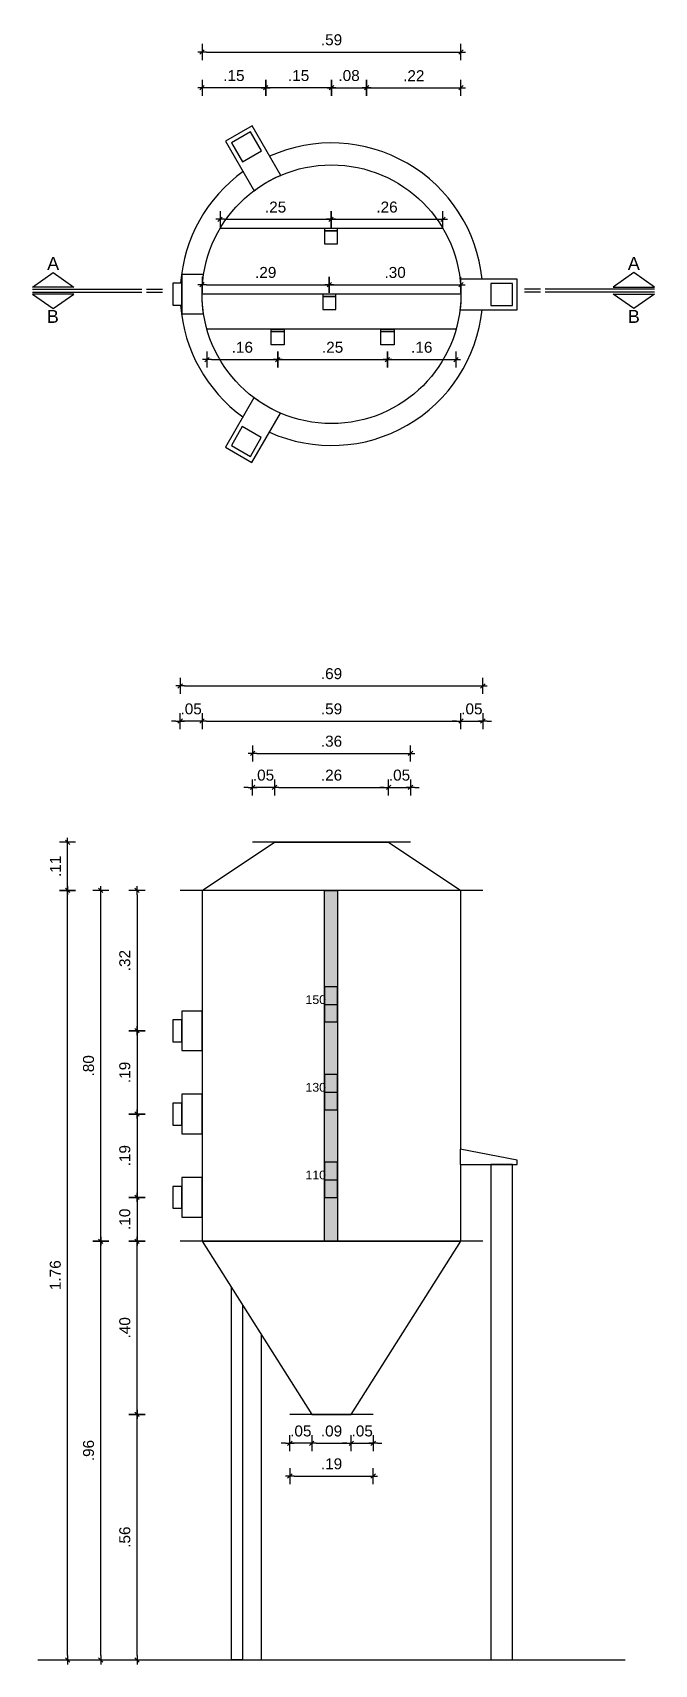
# Model space of a CAD drawing. Extents: x -0.01 to 1.41, y -0.01 to 3.71.
import ezdxf
from ezdxf.enums import TextEntityAlignment as Align

# ---------------------------------------------------------------- set-up
doc = ezdxf.new("R2010")
doc.units = 0
doc.linetypes.add('HIDDEN2', pattern=[0.1875, 0.125, -0.0625])
for name, color, linetype in [('BARRAS', 3, 'Continuous'), ('COTAS', 1, 'Continuous'), ('SENSOR', 4, 'Continuous'), ('SILO', 2, 'Continuous')]:
    doc.layers.add(name, color=color, linetype=linetype)
doc.styles.add('0', font='arial.ttf')
doc.styles.add('ARIAL', font='arial.ttf')
doc.styles.get("Standard").update_dxf_attribs({"font": 'arial.ttf'})
doc.dimstyles.new('DIM10', dxfattribs={"dimtxt": 0.025, "dimasz": 0.01, "dimexe": 0.03, "dimexo": 0.04, "dimgap": 0.015, "dimtad": 1, "dimzin": 4, "dimdsep": 46, "dimtxsty": 'ARIAL', "dimblk1": 'TIK2', "dimblk2": 'TIK2', "dimsah": 1, "dimcen": 0.02, "dimdle": 0.01, "dimse1": 1, "dimse2": 1, "dimclrd": 1, "dimclrt": 2, "dimadec": 0, "dimazin": 0, "dimtfac": 1, "dimtix": 1, "dimtmove": 1, "dimatfit": 3, "dimldrblk": 'TIK2', "dimfxl": 1, "dimtolj": 1, "dimtzin": 0, "dimlwd": -1, "dimarcsym": 0})

# ---------------------------------------------------------------- blocks, each defined once
blk = doc.blocks.new('*U70')
blk.add_lwpolyline([(-0.05, -0.035), (0.08, -0.035), (0.08, 0.035), (-0.05, 0.035, -0.058706)], format="xyb", close=True)
at = {"color": 251, "linetype": 'HIDDEN2', "ltscale": 0.1, "true_color": 0x636466}
blk.add_lwpolyline([(0.02, -0.025), (0.07, -0.025), (0.07, 0.025), (0.02, 0.025)], close=True, dxfattribs=at)
blk = doc.blocks.new('*U71')
at = {"layer": 'SILO', "color": 0, "linetype": 'ByBlock', "lineweight": -2, "transparency": 16777216}
for p, rotation in [((0.9339, 3.2202), 120), ((0.9335, 2.6263), 239.9999999999999)]:
    blk.add_blockref('*U70', p, dxfattribs=dict(at, rotation=rotation))
blk.add_blockref('*U70', (1.448, 2.9228), dxfattribs=at)
blk = doc.blocks.new('pl')
at = {"layer": 'BARRAS'}
for points in [[(0.085, 0.1125), (0.08, 0.1125), (0.08, 0.1425), (0.085, 0.1425)], [(-0.15, -0.016), (-0.145, -0.016), (-0.145, 0.014), (-0.15, 0.014)], [(0.0001, -0.02), (0.0051, -0.02), (0.0051, 0.01), (0.0001, 0.01)], [(0.085, -0.1376), (0.08, -0.1376), (0.08, -0.1076), (0.085, -0.1076)]]:
    blk.add_lwpolyline(points, close=True, dxfattribs=at)
at = {"layer": 'SENSOR'}
for points in [[(0.115, 0.1125), (0.085, 0.1125), (0.085, 0.1425), (0.115, 0.1425)], [(-0.145, -0.016), (-0.115, -0.016), (-0.115, 0.014), (-0.145, 0.014)], [(0.0051, -0.02), (0.0351, -0.02), (0.0351, 0.01), (0.0051, 0.01)], [(0.115, -0.1376), (0.085, -0.1376), (0.085, -0.1076), (0.115, -0.1076)]]:
    blk.add_lwpolyline(points, close=True, dxfattribs=at)
at = {"layer": 'SILO'}
for p, q in [((0, 0.295), (0.0001, -0.295)), ((0.08, 0.2839), (0.08, -0.2839)), ((-0.15, 0.254), (-0.15, -0.254))]:
    blk.add_line(p, q, dxfattribs=at)
blk.add_lwpolyline([(-0.0448, -0.3416), (0.045, -0.3416), (0.045, -0.2916, -0.076093), (-0.0448, -0.2916)], format="xyb", close=True, dxfattribs=at)
blk.add_lwpolyline([(-0.025, -0.3616), (0.025, -0.3616), (0.025, -0.3416), (-0.025, -0.3416)], close=True, dxfattribs=at)
blk.add_circle((0, 0), 0.295, dxfattribs=at)
at = {"layer": 'SILO', "color": 252, "true_color": 0x939598}
for start, end in [(95.7717, 204.1416), (335.7872, 84.1265), (215.7869, 265.8445), (274.1555, 324.1419)]:
    blk.add_arc((0, 0), 0.345, start, end, dxfattribs=at)
at = {"layer": 'SILO', "rotation": 330}
blk.add_blockref('*U71', (-2.4186, -1.9789), dxfattribs=at)
blk = doc.blocks.new('regua')
at = {"layer": 'BARRAS', "true_color": 0xc7c8ca}
h = blk.add_hatch(color=9, dxfattribs=at)
h.dxf.hatch_style = 1
h.paths.add_polyline_path([(0, 0.8), (0.03, 0.8), (0.03, 0), (0, 0)])
at = {"layer": 'SENSOR'}
h = blk.add_hatch(color=256, dxfattribs=at)
h.dxf.hatch_style = 1
h.paths.add_polyline_path([(0, 0.5), (0.03, 0.5), (0.03, 0.58), (0, 0.58)])
h = blk.add_hatch(color=256, dxfattribs=at)
h.dxf.hatch_style = 1
h.paths.add_polyline_path([(0, 0.3), (0.03, 0.3), (0.03, 0.38), (0, 0.38)])
h = blk.add_hatch(color=256, dxfattribs=at)
h.dxf.hatch_style = 1
h.paths.add_polyline_path([(0, 0.1), (0.03, 0.1), (0.03, 0.18), (0, 0.18)])
at = {"layer": 'BARRAS'}
for p, q in [((0, 0.54), (0.03, 0.54)), ((0, 0.34), (0.03, 0.34)), ((0, 0.14), (0.03, 0.14))]:
    blk.add_line(p, q, dxfattribs=at)
blk.add_lwpolyline([(0, 0.8), (0.03, 0.8), (0.03, 0), (0, 0)], close=True, dxfattribs=at)
at = {"layer": 'SENSOR'}
for points in [[(0, 0.5), (0.03, 0.5), (0.03, 0.58), (0, 0.58)], [(0, 0.3), (0.03, 0.3), (0.03, 0.38), (0, 0.38)], [(0, 0.1), (0.03, 0.1), (0.03, 0.18), (0, 0.18)]]:
    blk.add_lwpolyline(points, close=True, dxfattribs=at)
at = {"layer": 'BARRAS', "char_height": 0.02, "attachment_point": 1}
for s, insert in [('150', (-0.0432, 0.561)), ('130', (-0.0432, 0.361)), ('110', (-0.0432, 0.161))]:
    blk.add_mtext_dynamic_manual_height_columns(s, width=0.035603, gutter_width=1, heights=[0], dxfattribs=dict(at, insert=insert))
blk = doc.blocks.new('TIK2')
for p, q in [((-1.01, 0), (1.01, 0)), ((0, -1.83), (0, 1.83))]:
    blk.add_line(p, q)
at = {"color": 2}
blk.add_line((-0.5, -0.5), (0.5, 0.5), dxfattribs=at)
blk = doc.blocks.new('*D47')
at = {"layer": 'COTAS', "color": 1, "transparency": 16777216}
blk.add_line((0.6344, 0.4942), (0.7044, 0.4942), dxfattribs=at)
at = {"layer": 'DEFPOINTS', "color": 0, "transparency": 16777216}
for p in [(0.6244, 0.56), (0.7144, 0.56), (0.7144, 0.4942)]:
    blk.add_point(p, dxfattribs=at)
at = {"layer": 'COTAS', "color": 1, "transparency": 16777216, "xscale": 0.01, "yscale": 0.01, "zscale": 0.01, "rotation": 180}
blk.add_blockref('TIK2', (0.6244, 0.4942), dxfattribs=at)
at = {"layer": 'COTAS', "color": 1, "transparency": 16777216, "xscale": 0.01, "yscale": 0.01, "zscale": 0.01}
blk.add_blockref('TIK2', (0.7144, 0.4942), dxfattribs=at)
at = {"layer": 'COTAS', "color": 2, "transparency": 16777216, "insert": (0.6694, 0.522), "char_height": 0.025, "attachment_point": 5, "style": 'ARIAL'}
blk.add_mtext('\\A1;.09', dxfattribs=at)
blk = doc.blocks.new('*D48')
at = {"layer": 'COTAS', "color": 1, "transparency": 16777216}
blk.add_line((0.5844, 0.4193), (0.7544, 0.4193), dxfattribs=at)
at = {"layer": 'DEFPOINTS', "color": 0, "transparency": 16777216}
for p in [(0.5744, 0.56), (0.7644, 0.56), (0.7644, 0.4193)]:
    blk.add_point(p, dxfattribs=at)
at = {"layer": 'COTAS', "color": 1, "transparency": 16777216, "xscale": 0.01, "yscale": 0.01, "zscale": 0.01, "rotation": 180}
blk.add_blockref('TIK2', (0.5744, 0.4193), dxfattribs=at)
at = {"layer": 'COTAS', "color": 1, "transparency": 16777216, "xscale": 0.01, "yscale": 0.01, "zscale": 0.01}
blk.add_blockref('TIK2', (0.7644, 0.4193), dxfattribs=at)
at = {"layer": 'COTAS', "color": 2, "transparency": 16777216, "insert": (0.6694, 0.4471), "char_height": 0.025, "attachment_point": 5, "style": 'ARIAL'}
blk.add_mtext('\\A1;.19', dxfattribs=at)
blk = doc.blocks.new('*D45')
at = {"layer": 'COTAS', "color": 1, "transparency": 16777216}
for p, q in [((0.7044, 0.4942), (0.6944, 0.4942)), ((0.7144, 0.4942), (0.7644, 0.4942)), ((0.7744, 0.4942), (0.7844, 0.4942))]:
    blk.add_line(p, q, dxfattribs=at)
at = {"layer": 'DEFPOINTS', "color": 0, "transparency": 16777216}
for p in [(0.7144, 0.56), (0.7644, 0.56), (0.7644, 0.4942)]:
    blk.add_point(p, dxfattribs=at)
at = {"layer": 'COTAS', "color": 1, "transparency": 16777216, "xscale": 0.01, "yscale": 0.01, "zscale": 0.01}
blk.add_blockref('TIK2', (0.7144, 0.4942), dxfattribs=at)
at = {"layer": 'COTAS', "color": 1, "transparency": 16777216, "xscale": 0.01, "yscale": 0.01, "zscale": 0.01, "rotation": 180}
blk.add_blockref('TIK2', (0.7644, 0.4942), dxfattribs=at)
at = {"layer": 'COTAS', "color": 2, "transparency": 16777216, "insert": (0.7394, 0.522), "char_height": 0.025, "attachment_point": 5, "style": 'ARIAL'}
blk.add_mtext('\\A1;.05', dxfattribs=at)
blk = doc.blocks.new('*D46')
at = {"layer": 'COTAS', "color": 1, "transparency": 16777216}
for p, q in [((0.5644, 0.4942), (0.5544, 0.4942)), ((0.6244, 0.4942), (0.5744, 0.4942)), ((0.6344, 0.4942), (0.6444, 0.4942))]:
    blk.add_line(p, q, dxfattribs=at)
at = {"layer": 'DEFPOINTS', "color": 0, "transparency": 16777216}
for p in [(0.5744, 0.56), (0.6244, 0.56), (0.5744, 0.4942)]:
    blk.add_point(p, dxfattribs=at)
at = {"layer": 'COTAS', "color": 1, "transparency": 16777216, "xscale": 0.01, "yscale": 0.01, "zscale": 0.01}
blk.add_blockref('TIK2', (0.5744, 0.4942), dxfattribs=at)
at = {"layer": 'COTAS', "color": 1, "transparency": 16777216, "xscale": 0.01, "yscale": 0.01, "zscale": 0.01, "rotation": 180}
blk.add_blockref('TIK2', (0.6244, 0.4942), dxfattribs=at)
at = {"layer": 'COTAS', "color": 2, "transparency": 16777216, "insert": (0.5994, 0.522), "char_height": 0.025, "attachment_point": 5, "style": 'ARIAL'}
blk.add_mtext('\\A1;.05', dxfattribs=at)
blk = doc.blocks.new('*D61')
at = {"layer": 'COTAS', "color": 1, "transparency": 16777216}
blk.add_line((0.226, 0.01), (0.226, 0.55), dxfattribs=at)
at = {"layer": 'DEFPOINTS', "color": 0, "transparency": 16777216}
for p in [(0.226, 0.56), (0.5744, 0.56), (0.5744, 0)]:
    blk.add_point(p, dxfattribs=at)
at = {"layer": 'COTAS', "color": 1, "transparency": 16777216, "xscale": 0.01, "yscale": 0.01, "zscale": 0.01}
for p, rotation in [((0.226, 0.56), 90), ((0.226, 0), 270)]:
    blk.add_blockref('TIK2', p, dxfattribs=dict(at, rotation=rotation))
at = {"layer": 'COTAS', "color": 2, "transparency": 16777216, "insert": (0.1982, 0.28), "char_height": 0.025, "attachment_point": 5, "rotation": 90, "style": 'ARIAL'}
blk.add_mtext('\\A1;.56', dxfattribs=at)
blk = doc.blocks.new('*D62')
at = {"layer": 'COTAS', "color": 1, "transparency": 16777216}
blk.add_line((0.226, 0.57), (0.226, 0.945), dxfattribs=at)
at = {"layer": 'DEFPOINTS', "color": 0, "transparency": 16777216}
for p in [(0.226, 0.955), (0.3677, 0.955), (0.5744, 0.56)]:
    blk.add_point(p, dxfattribs=at)
at = {"layer": 'COTAS', "color": 1, "transparency": 16777216, "xscale": 0.01, "yscale": 0.01, "zscale": 0.01}
for p, rotation in [((0.226, 0.955), 90), ((0.226, 0.56), 270)]:
    blk.add_blockref('TIK2', p, dxfattribs=dict(at, rotation=rotation))
at = {"layer": 'COTAS', "color": 2, "transparency": 16777216, "insert": (0.1982, 0.7575), "char_height": 0.025, "attachment_point": 5, "rotation": 90, "style": 'ARIAL'}
blk.add_mtext('\\A1;.40', dxfattribs=at)
blk = doc.blocks.new('*D63')
at = {"layer": 'COTAS', "color": 1, "transparency": 16777216}
blk.add_line((0.1433, 0.01), (0.1433, 0.945), dxfattribs=at)
at = {"layer": 'DEFPOINTS', "color": 0, "transparency": 16777216}
for p in [(0.1433, 0.955), (0.3244, 0.955), (0.6075, 0)]:
    blk.add_point(p, dxfattribs=at)
at = {"layer": 'COTAS', "color": 1, "transparency": 16777216, "xscale": 0.01, "yscale": 0.01, "zscale": 0.01}
for p, rotation in [((0.1433, 0.955), 90), ((0.1433, 0), 270)]:
    blk.add_blockref('TIK2', p, dxfattribs=dict(at, rotation=rotation))
at = {"layer": 'COTAS', "color": 2, "transparency": 16777216, "insert": (0.1155, 0.4775), "char_height": 0.025, "attachment_point": 5, "rotation": 90, "style": 'ARIAL'}
blk.add_mtext('\\A1;.96', dxfattribs=at)
blk = doc.blocks.new('*D64')
at = {"layer": 'COTAS', "color": 1, "transparency": 16777216}
blk.add_line((0.1433, 0.965), (0.1433, 1.745), dxfattribs=at)
at = {"layer": 'DEFPOINTS', "color": 0, "transparency": 16777216}
for p in [(0.1433, 1.755), (0.3244, 1.755), (0.3244, 0.955)]:
    blk.add_point(p, dxfattribs=at)
at = {"layer": 'COTAS', "color": 1, "transparency": 16777216, "xscale": 0.01, "yscale": 0.01, "zscale": 0.01}
for p, rotation in [((0.1433, 1.755), 90), ((0.1433, 0.955), 270)]:
    blk.add_blockref('TIK2', p, dxfattribs=dict(at, rotation=rotation))
at = {"layer": 'COTAS', "color": 2, "transparency": 16777216, "insert": (0.1155, 1.355), "char_height": 0.025, "attachment_point": 5, "rotation": 90, "style": 'ARIAL'}
blk.add_mtext('\\A1;.80', dxfattribs=at)
blk = doc.blocks.new('*D65')
at = {"layer": 'COTAS', "color": 1, "transparency": 16777216}
blk.add_line((0.0676, 1.765), (0.0676, 1.855), dxfattribs=at)
at = {"layer": 'DEFPOINTS', "color": 0, "transparency": 16777216}
for p in [(0.0676, 1.865), (0.4894, 1.865), (0.3244, 1.755)]:
    blk.add_point(p, dxfattribs=at)
at = {"layer": 'COTAS', "color": 1, "transparency": 16777216, "xscale": 0.01, "yscale": 0.01, "zscale": 0.01}
for p, rotation in [((0.0676, 1.865), 90), ((0.0676, 1.755), 270)]:
    blk.add_blockref('TIK2', p, dxfattribs=dict(at, rotation=rotation))
at = {"layer": 'COTAS', "color": 2, "transparency": 16777216, "insert": (0.04, 1.81), "char_height": 0.025, "attachment_point": 5, "rotation": 90, "style": 'ARIAL'}
blk.add_mtext('\\A1;.11', dxfattribs=at)
blk = doc.blocks.new('*D66')
at = {"layer": 'COTAS', "color": 1, "transparency": 16777216}
blk.add_line((0.226, 1.745), (0.226, 1.445), dxfattribs=at)
at = {"layer": 'DEFPOINTS', "color": 0, "transparency": 16777216}
for p in [(0.3244, 1.755), (0.226, 1.435), (0.3078, 1.435)]:
    blk.add_point(p, dxfattribs=at)
at = {"layer": 'COTAS', "color": 1, "transparency": 16777216, "xscale": 0.01, "yscale": 0.01, "zscale": 0.01}
for p, rotation in [((0.226, 1.755), 90), ((0.226, 1.435), 270)]:
    blk.add_blockref('TIK2', p, dxfattribs=dict(at, rotation=rotation))
at = {"layer": 'COTAS', "color": 2, "transparency": 16777216, "insert": (0.1982, 1.595), "char_height": 0.025, "attachment_point": 5, "rotation": 90, "style": 'ARIAL'}
blk.add_mtext('\\A1;.32', dxfattribs=at)
blk = doc.blocks.new('*D67')
at = {"layer": 'COTAS', "color": 1, "transparency": 16777216}
blk.add_line((0.226, 1.425), (0.226, 1.255), dxfattribs=at)
at = {"layer": 'DEFPOINTS', "color": 0, "transparency": 16777216}
for p in [(0.3078, 1.435), (0.226, 1.245), (0.3078, 1.245)]:
    blk.add_point(p, dxfattribs=at)
at = {"layer": 'COTAS', "color": 1, "transparency": 16777216, "xscale": 0.01, "yscale": 0.01, "zscale": 0.01}
for p, rotation in [((0.226, 1.435), 90), ((0.226, 1.245), 270)]:
    blk.add_blockref('TIK2', p, dxfattribs=dict(at, rotation=rotation))
at = {"layer": 'COTAS', "color": 2, "transparency": 16777216, "insert": (0.1982, 1.34), "char_height": 0.025, "attachment_point": 5, "rotation": 90, "style": 'ARIAL'}
blk.add_mtext('\\A1;.19', dxfattribs=at)
blk = doc.blocks.new('*D68')
at = {"layer": 'COTAS', "color": 1, "transparency": 16777216}
blk.add_line((0.226, 1.235), (0.226, 1.065), dxfattribs=at)
at = {"layer": 'DEFPOINTS', "color": 0, "transparency": 16777216}
for p in [(0.3078, 1.245), (0.226, 1.055), (0.3078, 1.055)]:
    blk.add_point(p, dxfattribs=at)
at = {"layer": 'COTAS', "color": 1, "transparency": 16777216, "xscale": 0.01, "yscale": 0.01, "zscale": 0.01}
for p, rotation in [((0.226, 1.245), 90), ((0.226, 1.055), 270)]:
    blk.add_blockref('TIK2', p, dxfattribs=dict(at, rotation=rotation))
at = {"layer": 'COTAS', "color": 2, "transparency": 16777216, "insert": (0.1982, 1.15), "char_height": 0.025, "attachment_point": 5, "rotation": 90, "style": 'ARIAL'}
blk.add_mtext('\\A1;.19', dxfattribs=at)
blk = doc.blocks.new('*D69')
at = {"layer": 'COTAS', "color": 1, "transparency": 16777216}
blk.add_line((0.226, 1.045), (0.226, 0.965), dxfattribs=at)
at = {"layer": 'DEFPOINTS', "color": 0, "transparency": 16777216}
for p in [(0.3078, 1.055), (0.226, 0.955), (0.3244, 0.955)]:
    blk.add_point(p, dxfattribs=at)
at = {"layer": 'COTAS', "color": 1, "transparency": 16777216, "xscale": 0.01, "yscale": 0.01, "zscale": 0.01}
for p, rotation in [((0.226, 1.055), 90), ((0.226, 0.955), 270)]:
    blk.add_blockref('TIK2', p, dxfattribs=dict(at, rotation=rotation))
at = {"layer": 'COTAS', "color": 2, "transparency": 16777216, "insert": (0.1982, 1.005), "char_height": 0.025, "attachment_point": 5, "rotation": 90, "style": 'ARIAL'}
blk.add_mtext('\\A1;.10', dxfattribs=at)
blk = doc.blocks.new('*D60')
at = {"layer": 'COTAS', "color": 1, "transparency": 16777216}
blk.add_line((0.0676, 0.01), (0.0676, 1.745), dxfattribs=at)
at = {"layer": 'DEFPOINTS', "color": 0, "transparency": 16777216}
for p in [(0.0676, 1.755), (0.3244, 1.755), (0.3026, 0)]:
    blk.add_point(p, dxfattribs=at)
at = {"layer": 'COTAS', "color": 1, "transparency": 16777216, "xscale": 0.01, "yscale": 0.01, "zscale": 0.01}
for p, rotation in [((0.0676, 1.755), 90), ((0.0676, 0), 270)]:
    blk.add_blockref('TIK2', p, dxfattribs=dict(at, rotation=rotation))
at = {"layer": 'COTAS', "color": 2, "transparency": 16777216, "insert": (0.0398, 0.8775), "char_height": 0.025, "attachment_point": 5, "rotation": 90, "style": 'ARIAL'}
blk.add_mtext('\\A1;1.76', dxfattribs=at)
blk = doc.blocks.new('90')
for p, q in [((0, 0.02632), (0, 0.00396)), ((0, 0.00303), (0, -0.00026))]:
    blk.add_line(p, q)
blk.add_lwpolyline([(0.00338, 0.02212), (0.00041, 0.01792), (0.00041, 0.02632)], close=True)
at = {"color": 10, "style": '0'}
blk.add_attdef('A', text='', height=0.00264, rotation=360, dxfattribs=at).set_placement((0.0055, 0.02112), align=Align.CENTER)
blk = doc.blocks.new('*D95')
at = {"layer": 'COTAS', "color": 1, "transparency": 16777216}
blk.add_line((0.5494, 1.9901), (0.7894, 1.9901), dxfattribs=at)
at = {"layer": 'DEFPOINTS', "color": 0, "transparency": 16777216}
for p in [(0.7994, 1.9901), (0.5394, 1.865), (0.7994, 1.865)]:
    blk.add_point(p, dxfattribs=at)
at = {"layer": 'COTAS', "color": 1, "transparency": 16777216, "xscale": 0.01, "yscale": 0.01, "zscale": 0.01, "rotation": 180}
blk.add_blockref('TIK2', (0.5394, 1.9901), dxfattribs=at)
at = {"layer": 'COTAS', "color": 1, "transparency": 16777216, "xscale": 0.01, "yscale": 0.01, "zscale": 0.01}
blk.add_blockref('TIK2', (0.7994, 1.9901), dxfattribs=at)
at = {"layer": 'COTAS', "color": 2, "transparency": 16777216, "insert": (0.6694, 2.0179), "char_height": 0.025, "attachment_point": 5, "style": 'ARIAL'}
blk.add_mtext('\\A1;.26', dxfattribs=at)
blk = doc.blocks.new('*D96')
at = {"layer": 'COTAS', "color": 1, "transparency": 16777216}
blk.add_line((0.4994, 2.0675), (0.8394, 2.0675), dxfattribs=at)
at = {"layer": 'DEFPOINTS', "color": 0, "transparency": 16777216}
for p in [(0.8494, 2.0675), (0.4894, 1.865), (0.8494, 1.865)]:
    blk.add_point(p, dxfattribs=at)
at = {"layer": 'COTAS', "color": 1, "transparency": 16777216, "xscale": 0.01, "yscale": 0.01, "zscale": 0.01, "rotation": 180}
blk.add_blockref('TIK2', (0.4894, 2.0675), dxfattribs=at)
at = {"layer": 'COTAS', "color": 1, "transparency": 16777216, "xscale": 0.01, "yscale": 0.01, "zscale": 0.01}
blk.add_blockref('TIK2', (0.8494, 2.0675), dxfattribs=at)
at = {"layer": 'COTAS', "color": 2, "transparency": 16777216, "insert": (0.6694, 2.0953), "char_height": 0.025, "attachment_point": 5, "style": 'ARIAL'}
blk.add_mtext('\\A1;.36', dxfattribs=at)
blk = doc.blocks.new('*D92')
at = {"layer": 'COTAS', "color": 1, "transparency": 16777216}
for p, q in [((0.7894, 1.9901), (0.7794, 1.9901)), ((0.7994, 1.9901), (0.8494, 1.9901)), ((0.8594, 1.9901), (0.8694, 1.9901))]:
    blk.add_line(p, q, dxfattribs=at)
at = {"layer": 'DEFPOINTS', "color": 0, "transparency": 16777216}
for p in [(0.8494, 1.9901), (0.7994, 1.865), (0.8494, 1.865)]:
    blk.add_point(p, dxfattribs=at)
at = {"layer": 'COTAS', "color": 1, "transparency": 16777216, "xscale": 0.01, "yscale": 0.01, "zscale": 0.01}
blk.add_blockref('TIK2', (0.7994, 1.9901), dxfattribs=at)
at = {"layer": 'COTAS', "color": 1, "transparency": 16777216, "xscale": 0.01, "yscale": 0.01, "zscale": 0.01, "rotation": 180}
blk.add_blockref('TIK2', (0.8494, 1.9901), dxfattribs=at)
at = {"layer": 'COTAS', "color": 2, "transparency": 16777216, "insert": (0.8244, 2.0179), "char_height": 0.025, "attachment_point": 5, "style": 'ARIAL'}
blk.add_mtext('\\A1;.05', dxfattribs=at)
blk = doc.blocks.new('*D93')
at = {"layer": 'COTAS', "color": 1, "transparency": 16777216}
for p, q in [((0.4794, 1.9901), (0.4694, 1.9901)), ((0.5394, 1.9901), (0.4894, 1.9901)), ((0.5494, 1.9901), (0.5594, 1.9901))]:
    blk.add_line(p, q, dxfattribs=at)
at = {"layer": 'DEFPOINTS', "color": 0, "transparency": 16777216}
for p in [(0.4894, 1.9901), (0.4894, 1.865), (0.5394, 1.865)]:
    blk.add_point(p, dxfattribs=at)
at = {"layer": 'COTAS', "color": 1, "transparency": 16777216, "xscale": 0.01, "yscale": 0.01, "zscale": 0.01}
blk.add_blockref('TIK2', (0.4894, 1.9901), dxfattribs=at)
at = {"layer": 'COTAS', "color": 1, "transparency": 16777216, "xscale": 0.01, "yscale": 0.01, "zscale": 0.01, "rotation": 180}
blk.add_blockref('TIK2', (0.5394, 1.9901), dxfattribs=at)
at = {"layer": 'COTAS', "color": 2, "transparency": 16777216, "insert": (0.5144, 2.0179), "char_height": 0.025, "attachment_point": 5, "style": 'ARIAL'}
blk.add_mtext('\\A1;.05', dxfattribs=at)
blk = doc.blocks.new('*D97')
at = {"layer": 'COTAS', "color": 1, "transparency": 16777216}
blk.add_line((0.3844, 2.1413), (0.9544, 2.1413), dxfattribs=at)
at = {"layer": 'DEFPOINTS', "color": 0, "transparency": 16777216}
for p in [(0.9644, 2.1413), (0.3744, 1.755), (0.9644, 1.755)]:
    blk.add_point(p, dxfattribs=at)
at = {"layer": 'COTAS', "color": 1, "transparency": 16777216, "xscale": 0.01, "yscale": 0.01, "zscale": 0.01, "rotation": 180}
blk.add_blockref('TIK2', (0.3744, 2.1413), dxfattribs=at)
at = {"layer": 'COTAS', "color": 1, "transparency": 16777216, "xscale": 0.01, "yscale": 0.01, "zscale": 0.01}
blk.add_blockref('TIK2', (0.9644, 2.1413), dxfattribs=at)
at = {"layer": 'COTAS', "color": 2, "transparency": 16777216, "insert": (0.6694, 2.169), "char_height": 0.025, "attachment_point": 5, "style": 'ARIAL'}
blk.add_mtext('\\A1;.59', dxfattribs=at)
blk = doc.blocks.new('*D90')
at = {"layer": 'COTAS', "color": 1, "transparency": 16777216}
for p, q in [((0.3144, 2.1413), (0.3044, 2.1413)), ((0.3744, 2.1413), (0.3244, 2.1413)), ((0.3844, 2.1413), (0.3944, 2.1413))]:
    blk.add_line(p, q, dxfattribs=at)
at = {"layer": 'DEFPOINTS', "color": 0, "transparency": 16777216}
for p in [(0.3244, 2.1413), (0.3244, 1.755), (0.3744, 1.755)]:
    blk.add_point(p, dxfattribs=at)
at = {"layer": 'COTAS', "color": 1, "transparency": 16777216, "xscale": 0.01, "yscale": 0.01, "zscale": 0.01}
blk.add_blockref('TIK2', (0.3244, 2.1413), dxfattribs=at)
at = {"layer": 'COTAS', "color": 1, "transparency": 16777216, "xscale": 0.01, "yscale": 0.01, "zscale": 0.01, "rotation": 180}
blk.add_blockref('TIK2', (0.3744, 2.1413), dxfattribs=at)
at = {"layer": 'COTAS', "color": 2, "transparency": 16777216, "insert": (0.3494, 2.169), "char_height": 0.025, "attachment_point": 5, "style": 'ARIAL'}
blk.add_mtext('\\A1;.05', dxfattribs=at)
blk = doc.blocks.new('*D94')
at = {"layer": 'COTAS', "color": 1, "transparency": 16777216}
for p, q in [((0.9544, 2.1413), (0.9444, 2.1413)), ((0.9644, 2.1413), (1.0144, 2.1413)), ((1.0244, 2.1413), (1.0344, 2.1413))]:
    blk.add_line(p, q, dxfattribs=at)
at = {"layer": 'DEFPOINTS', "color": 0, "transparency": 16777216}
for p in [(1.0144, 2.1413), (0.9644, 1.755), (1.0144, 1.755)]:
    blk.add_point(p, dxfattribs=at)
at = {"layer": 'COTAS', "color": 1, "transparency": 16777216, "xscale": 0.01, "yscale": 0.01, "zscale": 0.01}
blk.add_blockref('TIK2', (0.9644, 2.1413), dxfattribs=at)
at = {"layer": 'COTAS', "color": 1, "transparency": 16777216, "xscale": 0.01, "yscale": 0.01, "zscale": 0.01, "rotation": 180}
blk.add_blockref('TIK2', (1.0144, 2.1413), dxfattribs=at)
at = {"layer": 'COTAS', "color": 2, "transparency": 16777216, "insert": (0.9894, 2.169), "char_height": 0.025, "attachment_point": 5, "style": 'ARIAL'}
blk.add_mtext('\\A1;.05', dxfattribs=at)
blk = doc.blocks.new('*D91')
at = {"layer": 'COTAS', "color": 1, "transparency": 16777216}
blk.add_line((0.3344, 2.2215), (1.0044, 2.2215), dxfattribs=at)
at = {"layer": 'DEFPOINTS', "color": 0, "transparency": 16777216}
for p in [(1.0144, 2.2215), (0.3244, 1.755), (1.0144, 1.755)]:
    blk.add_point(p, dxfattribs=at)
at = {"layer": 'COTAS', "color": 1, "transparency": 16777216, "xscale": 0.01, "yscale": 0.01, "zscale": 0.01, "rotation": 180}
blk.add_blockref('TIK2', (0.3244, 2.2215), dxfattribs=at)
at = {"layer": 'COTAS', "color": 1, "transparency": 16777216, "xscale": 0.01, "yscale": 0.01, "zscale": 0.01}
blk.add_blockref('TIK2', (1.0144, 2.2215), dxfattribs=at)
at = {"layer": 'COTAS', "color": 2, "transparency": 16777216, "insert": (0.6694, 2.2493), "char_height": 0.025, "attachment_point": 5, "style": 'ARIAL'}
blk.add_mtext('\\A1;.69', dxfattribs=at)
blk = doc.blocks.new('*D85')
at = {"layer": 'COTAS', "color": 1, "transparency": 16777216}
blk.add_line((0.3844, 3.6673), (0.9544, 3.6673), dxfattribs=at)
at = {"layer": 'DEFPOINTS', "color": 0, "transparency": 16777216}
for p in [(0.9644, 3.6673), (0.3744, 3.1148), (0.9644, 3.1148)]:
    blk.add_point(p, dxfattribs=at)
at = {"layer": 'COTAS', "color": 1, "transparency": 16777216, "xscale": 0.01, "yscale": 0.01, "zscale": 0.01, "rotation": 180}
blk.add_blockref('TIK2', (0.3744, 3.6673), dxfattribs=at)
at = {"layer": 'COTAS', "color": 1, "transparency": 16777216, "xscale": 0.01, "yscale": 0.01, "zscale": 0.01}
blk.add_blockref('TIK2', (0.9644, 3.6673), dxfattribs=at)
at = {"layer": 'COTAS', "color": 2, "transparency": 16777216, "insert": (0.6694, 3.6951), "char_height": 0.025, "attachment_point": 5, "style": 'ARIAL'}
blk.add_mtext('\\A1;.59', dxfattribs=at)
blk = doc.blocks.new('*D86')
at = {"layer": 'COTAS', "color": 1, "transparency": 16777216}
blk.add_line((0.6794, 3.5858), (0.7394, 3.5858), dxfattribs=at)
at = {"layer": 'DEFPOINTS', "color": 0, "transparency": 16777216}
for p in [(0.7494, 3.5858), (0.6694, 3.5635), (0.7494, 3.3987)]:
    blk.add_point(p, dxfattribs=at)
at = {"layer": 'COTAS', "color": 1, "transparency": 16777216, "xscale": 0.01, "yscale": 0.01, "zscale": 0.01, "rotation": 180}
blk.add_blockref('TIK2', (0.6694, 3.5858), dxfattribs=at)
at = {"layer": 'COTAS', "color": 1, "transparency": 16777216, "xscale": 0.01, "yscale": 0.01, "zscale": 0.01}
blk.add_blockref('TIK2', (0.7494, 3.5858), dxfattribs=at)
at = {"layer": 'COTAS', "color": 2, "transparency": 16777216, "insert": (0.7094, 3.6135), "char_height": 0.025, "attachment_point": 5, "style": 'ARIAL'}
blk.add_mtext('\\A1;.08', dxfattribs=at)
blk = doc.blocks.new('*D87')
at = {"layer": 'COTAS', "color": 1, "transparency": 16777216}
blk.add_line((0.6594, 3.5858), (0.5294, 3.5858), dxfattribs=at)
at = {"layer": 'DEFPOINTS', "color": 0, "transparency": 16777216}
for p in [(0.5194, 3.5858), (0.6694, 3.5635), (0.5194, 3.3688)]:
    blk.add_point(p, dxfattribs=at)
at = {"layer": 'COTAS', "color": 1, "transparency": 16777216, "xscale": 0.01, "yscale": 0.01, "zscale": 0.01, "rotation": 180}
blk.add_blockref('TIK2', (0.5194, 3.5858), dxfattribs=at)
at = {"layer": 'COTAS', "color": 1, "transparency": 16777216, "xscale": 0.01, "yscale": 0.01, "zscale": 0.01}
blk.add_blockref('TIK2', (0.6694, 3.5858), dxfattribs=at)
at = {"layer": 'COTAS', "color": 2, "transparency": 16777216, "insert": (0.5944, 3.6135), "char_height": 0.025, "attachment_point": 5, "style": 'ARIAL'}
blk.add_mtext('\\A1;.15', dxfattribs=at)
blk = doc.blocks.new('*D88')
at = {"layer": 'COTAS', "color": 1, "transparency": 16777216}
blk.add_line((0.5094, 3.5858), (0.3844, 3.5858), dxfattribs=at)
at = {"layer": 'DEFPOINTS', "color": 0, "transparency": 16777216}
for p in [(0.3744, 3.5858), (0.5194, 3.3688), (0.3744, 3.1148)]:
    blk.add_point(p, dxfattribs=at)
at = {"layer": 'COTAS', "color": 1, "transparency": 16777216, "xscale": 0.01, "yscale": 0.01, "zscale": 0.01, "rotation": 180}
blk.add_blockref('TIK2', (0.3744, 3.5858), dxfattribs=at)
at = {"layer": 'COTAS', "color": 1, "transparency": 16777216, "xscale": 0.01, "yscale": 0.01, "zscale": 0.01}
blk.add_blockref('TIK2', (0.5194, 3.5858), dxfattribs=at)
at = {"layer": 'COTAS', "color": 2, "transparency": 16777216, "insert": (0.4469, 3.6135), "char_height": 0.025, "attachment_point": 5, "style": 'ARIAL'}
blk.add_mtext('\\A1;.15', dxfattribs=at)
blk = doc.blocks.new('*D89')
at = {"layer": 'COTAS', "color": 1, "transparency": 16777216}
blk.add_line((0.7594, 3.5858), (0.9544, 3.5858), dxfattribs=at)
at = {"layer": 'DEFPOINTS', "color": 0, "transparency": 16777216}
for p in [(0.9644, 3.5858), (0.7494, 3.1148), (0.9644, 3.1148)]:
    blk.add_point(p, dxfattribs=at)
at = {"layer": 'COTAS', "color": 1, "transparency": 16777216, "xscale": 0.01, "yscale": 0.01, "zscale": 0.01, "rotation": 180}
blk.add_blockref('TIK2', (0.7494, 3.5858), dxfattribs=at)
at = {"layer": 'COTAS', "color": 1, "transparency": 16777216, "xscale": 0.01, "yscale": 0.01, "zscale": 0.01}
blk.add_blockref('TIK2', (0.9644, 3.5858), dxfattribs=at)
at = {"layer": 'COTAS', "color": 2, "transparency": 16777216, "insert": (0.8569, 3.6133), "char_height": 0.025, "attachment_point": 5, "style": 'ARIAL'}
blk.add_mtext('\\A1;.22', dxfattribs=at)
blk = doc.blocks.new('*D108')
at = {"layer": 'COTAS', "color": 1, "transparency": 16777216}
blk.add_line((0.3955, 2.9659), (0.5368, 2.9659), dxfattribs=at)
at = {"layer": 'DEFPOINTS', "color": 0, "transparency": 16777216}
for p in [(0.3855, 3.0348), (0.5468, 2.9998), (0.5468, 2.9659)]:
    blk.add_point(p, dxfattribs=at)
at = {"layer": 'COTAS', "color": 1, "transparency": 16777216, "xscale": 0.01, "yscale": 0.01, "zscale": 0.01, "rotation": 180}
blk.add_blockref('TIK2', (0.3855, 2.9659), dxfattribs=at)
at = {"layer": 'COTAS', "color": 1, "transparency": 16777216, "xscale": 0.01, "yscale": 0.01, "zscale": 0.01}
blk.add_blockref('TIK2', (0.5468, 2.9659), dxfattribs=at)
at = {"layer": 'COTAS', "color": 2, "transparency": 16777216, "insert": (0.4661, 2.9937), "char_height": 0.025, "attachment_point": 5, "style": 'ARIAL'}
blk.add_mtext('\\A1;.16', dxfattribs=at)
blk = doc.blocks.new('*D109')
at = {"layer": 'COTAS', "color": 1, "transparency": 16777216}
blk.add_line((0.5568, 2.9659), (0.7869, 2.9659), dxfattribs=at)
at = {"layer": 'DEFPOINTS', "color": 0, "transparency": 16777216}
for p in [(0.5468, 2.9998), (0.7969, 2.9998), (0.7969, 2.9659)]:
    blk.add_point(p, dxfattribs=at)
at = {"layer": 'COTAS', "color": 1, "transparency": 16777216, "xscale": 0.01, "yscale": 0.01, "zscale": 0.01, "rotation": 180}
blk.add_blockref('TIK2', (0.5468, 2.9659), dxfattribs=at)
at = {"layer": 'COTAS', "color": 1, "transparency": 16777216, "xscale": 0.01, "yscale": 0.01, "zscale": 0.01}
blk.add_blockref('TIK2', (0.7969, 2.9659), dxfattribs=at)
at = {"layer": 'COTAS', "color": 2, "transparency": 16777216, "insert": (0.6719, 2.9937), "char_height": 0.025, "attachment_point": 5, "style": 'ARIAL'}
blk.add_mtext('\\A1;.25', dxfattribs=at)
blk = doc.blocks.new('*D110')
at = {"layer": 'COTAS', "color": 1, "transparency": 16777216}
blk.add_line((0.8069, 2.9659), (0.9433, 2.9659), dxfattribs=at)
at = {"layer": 'DEFPOINTS', "color": 0, "transparency": 16777216}
for p in [(0.9533, 3.0348), (0.7969, 2.9998), (0.9533, 2.9659)]:
    blk.add_point(p, dxfattribs=at)
at = {"layer": 'COTAS', "color": 1, "transparency": 16777216, "xscale": 0.01, "yscale": 0.01, "zscale": 0.01, "rotation": 180}
blk.add_blockref('TIK2', (0.7969, 2.9659), dxfattribs=at)
at = {"layer": 'COTAS', "color": 1, "transparency": 16777216, "xscale": 0.01, "yscale": 0.01, "zscale": 0.01}
blk.add_blockref('TIK2', (0.9533, 2.9659), dxfattribs=at)
at = {"layer": 'COTAS', "color": 2, "transparency": 16777216, "insert": (0.8751, 2.9937), "char_height": 0.025, "attachment_point": 5, "style": 'ARIAL'}
blk.add_mtext('\\A1;.16', dxfattribs=at)
blk = doc.blocks.new('*D111')
at = {"layer": 'COTAS', "color": 1, "transparency": 16777216}
blk.add_line((0.3844, 3.1366), (0.6544, 3.1366), dxfattribs=at)
at = {"layer": 'DEFPOINTS', "color": 0, "transparency": 16777216}
for p in [(0.6644, 3.1366), (0.3744, 3.1146), (0.6644, 3.1147)]:
    blk.add_point(p, dxfattribs=at)
at = {"layer": 'COTAS', "color": 1, "transparency": 16777216, "xscale": 0.01, "yscale": 0.01, "zscale": 0.01, "rotation": 180}
blk.add_blockref('TIK2', (0.3744, 3.1366), dxfattribs=at)
at = {"layer": 'COTAS', "color": 1, "transparency": 16777216, "xscale": 0.01, "yscale": 0.01, "zscale": 0.01}
blk.add_blockref('TIK2', (0.6644, 3.1366), dxfattribs=at)
at = {"layer": 'COTAS', "color": 2, "transparency": 16777216, "insert": (0.5194, 3.1644), "char_height": 0.025, "attachment_point": 5, "style": 'ARIAL'}
blk.add_mtext('\\A1;.29', dxfattribs=at)
blk = doc.blocks.new('*D112')
at = {"layer": 'COTAS', "color": 1, "transparency": 16777216}
blk.add_line((0.6744, 3.1366), (0.9543, 3.1366), dxfattribs=at)
at = {"layer": 'DEFPOINTS', "color": 0, "transparency": 16777216}
for p in [(0.9643, 3.1366), (0.6644, 3.1147), (0.9643, 3.1145)]:
    blk.add_point(p, dxfattribs=at)
at = {"layer": 'COTAS', "color": 1, "transparency": 16777216, "xscale": 0.01, "yscale": 0.01, "zscale": 0.01, "rotation": 180}
blk.add_blockref('TIK2', (0.6644, 3.1366), dxfattribs=at)
at = {"layer": 'COTAS', "color": 1, "transparency": 16777216, "xscale": 0.01, "yscale": 0.01, "zscale": 0.01}
blk.add_blockref('TIK2', (0.9643, 3.1366), dxfattribs=at)
at = {"layer": 'COTAS', "color": 2, "transparency": 16777216, "insert": (0.8144, 3.1644), "char_height": 0.025, "attachment_point": 5, "style": 'ARIAL'}
blk.add_mtext('\\A1;.30', dxfattribs=at)
blk = doc.blocks.new('*D113')
at = {"layer": 'COTAS', "color": 1, "transparency": 16777216}
blk.add_line((0.4254, 3.2857), (0.6584, 3.2857), dxfattribs=at)
at = {"layer": 'DEFPOINTS', "color": 0, "transparency": 16777216}
for p in [(0.6684, 3.2857), (0.4154, 3.2648), (0.6684, 3.2648)]:
    blk.add_point(p, dxfattribs=at)
at = {"layer": 'COTAS', "color": 1, "transparency": 16777216, "xscale": 0.01, "yscale": 0.01, "zscale": 0.01, "rotation": 180}
blk.add_blockref('TIK2', (0.4154, 3.2857), dxfattribs=at)
at = {"layer": 'COTAS', "color": 1, "transparency": 16777216, "xscale": 0.01, "yscale": 0.01, "zscale": 0.01}
blk.add_blockref('TIK2', (0.6684, 3.2857), dxfattribs=at)
at = {"layer": 'COTAS', "color": 2, "transparency": 16777216, "insert": (0.5419, 3.3135), "char_height": 0.025, "attachment_point": 5, "style": 'ARIAL'}
blk.add_mtext('\\A1;.25', dxfattribs=at)
blk = doc.blocks.new('*D114')
at = {"layer": 'COTAS', "color": 1, "transparency": 16777216}
blk.add_line((0.6784, 3.2857), (0.9134, 3.2857), dxfattribs=at)
at = {"layer": 'DEFPOINTS', "color": 0, "transparency": 16777216}
for p in [(0.9234, 3.2857), (0.6684, 3.2648), (0.9234, 3.2648)]:
    blk.add_point(p, dxfattribs=at)
at = {"layer": 'COTAS', "color": 1, "transparency": 16777216, "xscale": 0.01, "yscale": 0.01, "zscale": 0.01, "rotation": 180}
blk.add_blockref('TIK2', (0.6684, 3.2857), dxfattribs=at)
at = {"layer": 'COTAS', "color": 1, "transparency": 16777216, "xscale": 0.01, "yscale": 0.01, "zscale": 0.01}
blk.add_blockref('TIK2', (0.9234, 3.2857), dxfattribs=at)
at = {"layer": 'COTAS', "color": 2, "transparency": 16777216, "insert": (0.7959, 3.3135), "char_height": 0.025, "attachment_point": 5, "style": 'ARIAL'}
blk.add_mtext('\\A1;.26', dxfattribs=at)

msp = doc.modelspace()

# ---------------------------------------------------------------- linework, layer by layer
at = {"layer": 'SILO'}
for p, q in [((0.8494, 1.865), (0.4894, 1.865)), ((1.0144, 1.755), (0.3244, 1.755)), ((1.0144, 0.955), (0.3244, 0.955)), ((0.7644, 0.56), (0.5744, 0.56)), ((0, 0), (1.3388, 0))]:
    msp.add_line(p, q, dxfattribs=at)
for points in [[(0.9644, 1.755), (0.3744, 1.755), (0.5394, 1.865), (0.7994, 1.865)], [(0.3278, 1.46), (0.3078, 1.46), (0.3078, 1.41), (0.3278, 1.41)], [(0.3744, 1.48), (0.3278, 1.48), (0.3278, 1.39), (0.3744, 1.39)], [(0.3278, 1.27), (0.3078, 1.27), (0.3078, 1.22), (0.3278, 1.22)], [(0.3744, 1.29), (0.3278, 1.29), (0.3278, 1.2), (0.3744, 1.2)], [(1.0323, 0), (1.0823, 0), (1.0823, 1.13), (1.0323, 1.13)], [(0.3278, 1.08), (0.3078, 1.08), (0.3078, 1.03), (0.3278, 1.03)], [(0.3744, 1.1), (0.3278, 1.1), (0.3278, 1.01), (0.3744, 1.01)], [(0.9644, 0.955), (0.3744, 0.955), (0.6244, 0.56), (0.7144, 0.56)]]:
    msp.add_lwpolyline(points, close=True, dxfattribs=at)
for points in [[(0.9644, 1.1646), (0.9644, 1.755), (0.3744, 1.755), (0.3744, 0.955), (0.9644, 0.955), (0.9644, 1.13)], [(0.9624, 1.165), (0.9624, 1.13), (1.0923, 1.13), (1.0923, 1.14), (0.9624, 1.165)]]:
    msp.add_lwpolyline(points, dxfattribs=at)
at = {"layer": 'SILO', "color": 252, "true_color": 0x939598}
for points in [[(0.4661, 0.8101), (0.4661, 0), (0.4411, 0), (0.4411, 0.8496)], [(0.4661, 0.8101), (0.4661, 0), (0.5094, 0), (0.5094, 0.7417)]]:
    msp.add_lwpolyline(points, dxfattribs=at)

# ---------------------------------------------------------------- block references
at = {"rotation": 270}
msp.add_blockref('pl', (0.6694, 3.1148), dxfattribs=at)
msp.add_blockref('regua', (0.6534, 0.955))
at = {"layer": 'COTAS'}
ref = msp.add_blockref('90', (0.2813, 3.1267), dxfattribs=dict(at, xscale=11.14047452079183, yscale=11.14047452079183, zscale=11.14047452079183, rotation=90.00000000000003))
ref.add_attrib('A', 'A', dxfattribs={"layer": '0', "color": 10, "height": 0.0294, "style": '0'}).set_placement((0.0348, 3.1703), align=Align.CENTER)
ref = msp.add_blockref('90', (1.1122, 3.1267), dxfattribs=dict(at, xscale=-11.14047452079183, yscale=11.14047452079183, zscale=11.14047452079183, rotation=270))
ref.add_attrib('A', 'A', dxfattribs={"layer": '0', "color": 10, "height": 0.0294, "style": '0'}).set_placement((1.3586, 3.1703), align=Align.CENTER)
ref = msp.add_blockref('90', (0.2813, 3.1199), dxfattribs=dict(at, xscale=-11.14047452079183, yscale=11.14047452079183, zscale=11.14047452079183, rotation=90))
ref.add_attrib('A', 'B', dxfattribs={"layer": '0', "color": 10, "height": 0.0294, "style": '0'}).set_placement((0.034, 3.0495), align=Align.CENTER)
ref = msp.add_blockref('90', (1.1122, 3.1199), dxfattribs=dict(at, xscale=11.14047452079183, yscale=11.14047452079183, zscale=11.14047452079183, rotation=270))
ref.add_attrib('A', 'B', dxfattribs={"layer": '0', "color": 10, "height": 0.0294, "style": '0'}).set_placement((1.3586, 3.0495), align=Align.CENTER)

# ---------------------------------------------------------------- dimensions: what is measured, and where the dimension line sits
for base, p1, p2, picture, middle in [((0.9644, 3.6673), (0.3744, 3.1148), (0.9644, 3.1148), '*D85', (0.6694, 3.6951)), ((0.3744041793, 3.5857720162), (0.5194041793, 3.3687893222), (0.3744041793, 3.1147715937), '*D88', (0.4469041793, 3.6135363409)), ((0.5194, 3.5858), (0.6694, 3.5635), (0.5194, 3.3688), '*D87', (0.5944, 3.6135)), ((0.7494, 3.5858), (0.6694, 3.5635), (0.7494, 3.3987), '*D86', (0.7094, 3.6135)), ((0.9644041793, 3.5857720162), (0.7494041793, 3.1147716063), (0.9644041793, 3.1147716063), '*D89', (0.8569041793, 3.6133231758)), ((0.6684, 3.2857), (0.4154, 3.2648), (0.6684, 3.2648), '*D113', (0.5419, 3.3135)), ((0.92342, 3.28572), (0.66837, 3.26477), (0.92342, 3.26477), '*D114', (0.7959, 3.31348)), ((0.6644, 3.1366), (0.3744, 3.1146), (0.6644, 3.1147), '*D111', (0.5194, 3.1644)), ((0.9643, 3.1366), (0.6644, 3.1147), (0.9643, 3.1145), '*D112', (0.8144, 3.1644)), ((0.5468, 2.9659), (0.3855, 3.0348), (0.5468, 2.9998), '*D108', (0.4661, 2.9937)), ((0.9533, 2.9659), (0.7969, 2.9998), (0.9533, 3.0348), '*D110', (0.8751, 2.9937)), ((0.7969, 2.9659), (0.5468, 2.9998), (0.7969, 2.9998), '*D109', (0.6719, 2.9937)), ((1.0144, 2.2215), (0.3244, 1.755), (1.0144, 1.755), '*D91', (0.6694, 2.2493)), ((0.3244, 2.1413), (0.3744, 1.755), (0.3244, 1.755), '*D90', (0.3494, 2.169)), ((0.9644, 2.1413), (0.3744, 1.755), (0.9644, 1.755), '*D97', (0.6694, 2.169)), ((1.0144, 2.1413), (0.9644, 1.755), (1.0144, 1.755), '*D94', (0.9894, 2.169)), ((0.8494, 2.0675), (0.4894, 1.865), (0.8494, 1.865), '*D96', (0.6694, 2.0953)), ((0.4894, 1.9901), (0.5394, 1.865), (0.4894, 1.865), '*D93', (0.5144, 2.0179)), ((0.7994, 1.9901), (0.5394, 1.865), (0.7994, 1.865), '*D95', (0.6694, 2.0179)), ((0.8494, 1.9901), (0.7994, 1.865), (0.8494, 1.865), '*D92', (0.8244, 2.0179)), ((0.5744, 0.4942), (0.6244, 0.56), (0.5744, 0.56), '*D46', (0.5994, 0.522)), ((0.7644, 0.4193), (0.5744, 0.56), (0.7644, 0.56), '*D48', (0.6694, 0.4471)), ((0.7144, 0.4942), (0.6244, 0.56), (0.7144, 0.56), '*D47', (0.6694, 0.522)), ((0.7644, 0.4942), (0.7144, 0.56), (0.7644, 0.56), '*D45', (0.7394, 0.522))]:
    dim = msp.add_linear_dim(base=base, p1=p1, p2=p2, dimstyle='DIM10', dxfattribs=at)
    dim.commit()
    dim.dimension.update_dxf_attribs({"geometry": picture, "text_midpoint": middle})
for base, p1, p2, picture, middle in [((0.0676, 1.865), (0.3244, 1.755), (0.4894, 1.865), '*D65', (0.04, 1.81)), ((0.0675751851, 1.755), (0.3025578231, 0), (0.3244041793, 1.755), '*D60', (0.0398108604, 0.8775)), ((0.1433, 1.755), (0.3244, 0.955), (0.3244, 1.755), '*D64', (0.1155, 1.355)), ((0.226, 1.435), (0.3244, 1.755), (0.3078, 1.435), '*D66', (0.1982, 1.595)), ((0.226, 1.245), (0.3078, 1.435), (0.3078, 1.245), '*D67', (0.1982, 1.34)), ((0.226, 1.055), (0.3078, 1.245), (0.3078, 1.055), '*D68', (0.1982, 1.15)), ((0.226, 0.955), (0.3078, 1.055), (0.3244, 0.955), '*D69', (0.1982, 1.005)), ((0.1432658231, 0.955), (0.6074884842, 0), (0.3244041793, 0.955), '*D63', (0.1155014984, 0.4775)), ((0.2259954374, 0.955), (0.5744041793, 0.56), (0.3676976805, 0.955), '*D62', (0.1982311127, 0.7575)), ((0.226, 0.56), (0.5744, 0), (0.5744, 0.56), '*D61', (0.1982, 0.28))]:
    dim = msp.add_linear_dim(base=base, p1=p1, p2=p2, angle=90, dimstyle='DIM10', dxfattribs=at)
    dim.commit()
    dim.dimension.update_dxf_attribs({"geometry": picture, "text_midpoint": middle})

doc.saveas('drawing.dxf')
